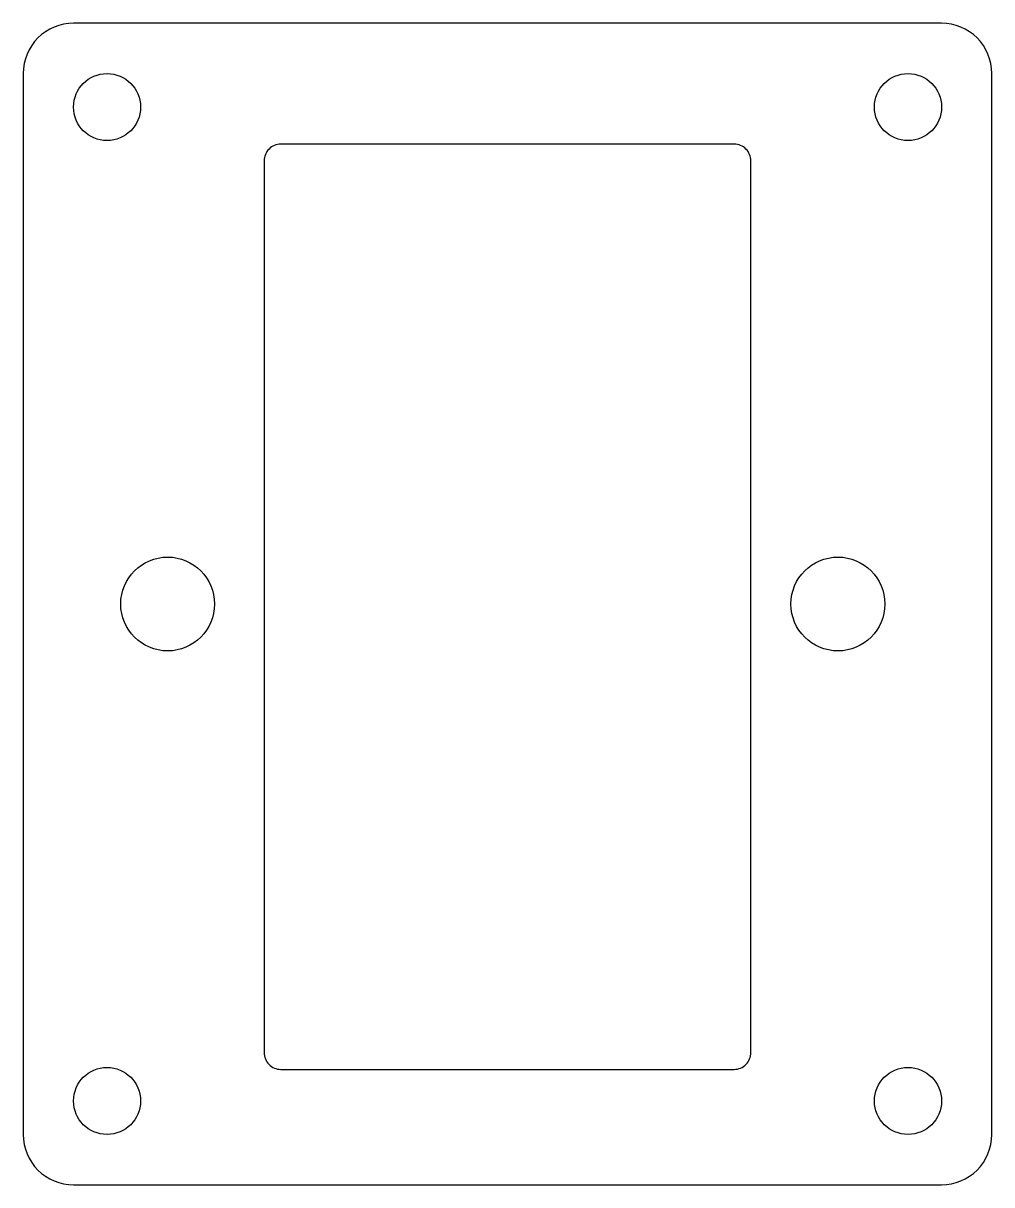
# Model space of a CAD drawing. Header units: millimetres. Extents: x -115.8 to -58, y 27.5 to 96.8.
import ezdxf

# ---------------------------------------------------------------- set-up
doc = ezdxf.new("R2010")
doc.units = ezdxf.units.MM
doc.layers.get('0').update_dxf_attribs({"linetype": 'CONTINUOUS'})

msp = doc.modelspace()

# ---------------------------------------------------------------- linework, layer by layer
for points in [[(-115.826, 30.47, 0.414214), (-112.826, 27.47), (-61.024, 27.47, 0.414214), (-58.024, 30.47), (-58.024, 93.77, 0.414214), (-61.024, 96.77), (-112.826, 96.77, 0.414214), (-115.826, 93.77)], [(-100.45, 89.557, 0.414214), (-101.45, 88.557), (-101.45, 35.357, 0.414214), (-100.45, 34.357), (-73.4, 34.357, 0.414214), (-72.4, 35.357), (-72.4, 88.557, 0.414214), (-73.4, 89.557)]]:
    msp.add_lwpolyline(points, format="xyb", close=True)
for centre, radius in [((-110.826, 91.77), 2), ((-63.024, 91.77), 2), ((-107.208, 62.12), 2.8), ((-67.208, 62.12), 2.8), ((-110.826, 32.47), 2), ((-63.024, 32.47), 2)]:
    msp.add_circle(centre, radius)

doc.saveas('drawing.dxf')
